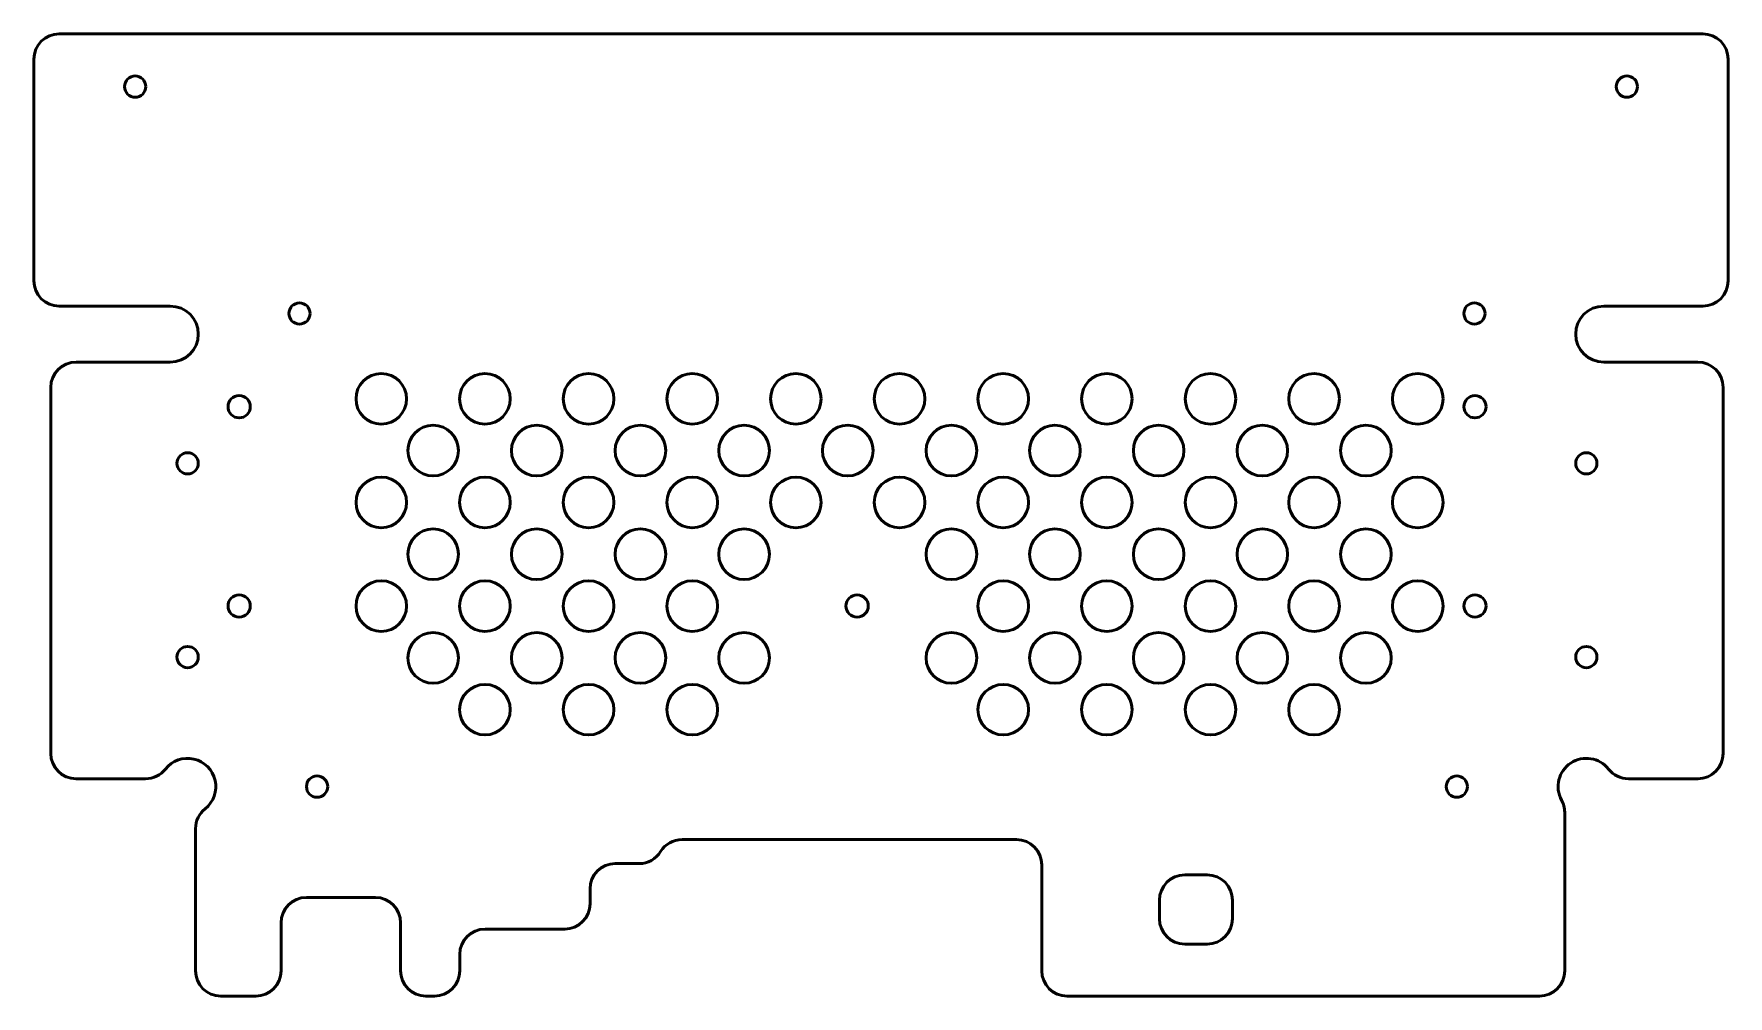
# Model space of a CAD drawing. Header units: inches. Extents: x -1.8 to 15, y -2.2 to 7.3.
import ezdxf

# ---------------------------------------------------------------- set-up
doc = ezdxf.new("R2010")
doc.units = ezdxf.units.IN
doc.header["$MEASUREMENT"] = 0
doc.layers.add('IV_INTERIOR_PROFILES', color=7, linetype='Continuous', lineweight=50)
doc.layers.add('IV_OUTER_PROFILE', color=7, linetype='Continuous', lineweight=50)

msp = doc.modelspace()

# ---------------------------------------------------------------- linework, layer by layer
at = {"layer": 'IV_INTERIOR_PROFILES'}
for p, q in [((9.589, -0.977), (9.811, -0.977)), ((9.339, -1.41), (9.339, -1.227)), ((10.061, -1.227), (10.061, -1.41)), ((9.811, -1.66), (9.589, -1.66))]:
    msp.add_line(p, q, dxfattribs=at)
for centre, radius in [((-0.776, 6.809), 0.105), ((13.956, 6.809), 0.105), ((0.847, 4.568), 0.105), ((12.451, 4.568), 0.105), ((1.655, 3.725), 0.25), ((2.678, 3.725), 0.25), ((3.702, 3.725), 0.25), ((4.726, 3.725), 0.25), ((5.749, 3.725), 0.25), ((6.773, 3.725), 0.25), ((7.797, 3.725), 0.25), ((8.82, 3.725), 0.25), ((9.844, 3.725), 0.25), ((10.867, 3.725), 0.25), ((11.891, 3.725), 0.25), ((0.251, 3.647), 0.11), ((12.456, 3.647), 0.11), ((2.167, 3.214), 0.25), ((3.19, 3.214), 0.25), ((4.214, 3.214), 0.25), ((5.238, 3.214), 0.25), ((6.261, 3.214), 0.25), ((7.285, 3.214), 0.25), ((8.308, 3.214), 0.25), ((9.332, 3.214), 0.25), ((10.356, 3.214), 0.25), ((11.379, 3.214), 0.25), ((-0.258, 3.088), 0.105), ((13.556, 3.088), 0.105), ((1.655, 2.702), 0.25), ((2.678, 2.702), 0.25), ((3.702, 2.702), 0.25), ((4.726, 2.702), 0.25), ((5.749, 2.702), 0.25), ((6.773, 2.702), 0.25), ((7.797, 2.702), 0.25), ((8.82, 2.702), 0.25), ((9.844, 2.702), 0.25), ((10.867, 2.702), 0.25), ((11.891, 2.702), 0.25), ((2.167, 2.19), 0.25), ((3.19, 2.19), 0.25), ((4.214, 2.19), 0.25), ((5.238, 2.19), 0.25), ((7.285, 2.19), 0.25), ((8.308, 2.19), 0.25), ((9.332, 2.19), 0.25), ((10.356, 2.19), 0.25), ((11.379, 2.19), 0.25), ((1.655, 1.678), 0.25), ((2.678, 1.678), 0.25), ((3.702, 1.678), 0.25), ((4.726, 1.678), 0.25), ((7.797, 1.678), 0.25), ((8.82, 1.678), 0.25), ((9.844, 1.678), 0.25), ((10.867, 1.678), 0.25), ((11.891, 1.678), 0.25), ((0.251, 1.679), 0.11), ((6.354, 1.679), 0.11), ((12.456, 1.679), 0.11), ((2.167, 1.166), 0.25), ((3.19, 1.166), 0.25), ((4.214, 1.166), 0.25), ((5.238, 1.166), 0.25), ((7.285, 1.166), 0.25), ((8.308, 1.166), 0.25), ((9.332, 1.166), 0.25), ((10.356, 1.166), 0.25), ((11.379, 1.166), 0.25), ((-0.258, 1.174), 0.105), ((13.556, 1.174), 0.105), ((2.678, 0.655), 0.25), ((3.702, 0.655), 0.25), ((4.726, 0.655), 0.25), ((7.797, 0.655), 0.25), ((8.82, 0.655), 0.25), ((9.844, 0.655), 0.25), ((10.867, 0.655), 0.25), ((12.277, -0.105), 0.105), ((1.021, -0.105), 0.105)]:
    msp.add_circle(centre, radius, dxfattribs=at)
for centre, start, end in [((9.589, -1.227), 90, 180), ((9.811, -1.227), 0, 90), ((9.589, -1.41), 180, 270), ((9.811, -1.41), 270, 360)]:
    msp.add_arc(centre, 0.25, start, end, dxfattribs=at)
at = {"layer": 'IV_OUTER_PROFILE'}
for p, q in [((-1.526, 7.33), (14.706, 7.33)), ((-1.776, 4.891), (-1.776, 7.08)), ((14.956, 7.08), (14.956, 4.891)), ((-0.43, 4.641), (-1.526, 4.641)), ((13.728, 4.641), (14.706, 4.641)), ((-0.43, 4.088), (-1.359, 4.088)), ((14.657, 4.088), (13.728, 4.088)), ((-1.609, 3.838), (-1.609, 0.223)), ((14.907, 0.223), (14.907, 3.838)), ((-0.673, -0.027), (-1.359, -0.027)), ((14.657, -0.027), (13.971, -0.027)), ((13.342, -1.924), (13.342, -0.358)), ((-0.18, -1.924), (-0.18, -0.52)), ((4.625, -0.629), (7.928, -0.629)), ((3.966, -0.865), (4.201, -0.865)), ((8.178, -0.879), (8.178, -1.924)), ((3.716, -1.262), (3.716, -1.115)), ((0.915, -1.2), (1.596, -1.2)), ((0.665, -1.924), (0.665, -1.45)), ((1.846, -1.45), (1.846, -1.924)), ((2.679, -1.512), (3.466, -1.512)), ((2.429, -1.924), (2.429, -1.762)), ((0.415, -2.174), (0.07, -2.174)), ((2.179, -2.174), (2.096, -2.174)), ((13.092, -2.174), (8.428, -2.174))]:
    msp.add_line(p, q, dxfattribs=at)
for centre, radius, start, end in [((-1.526, 7.08), 0.25, 90, 180), ((14.706, 7.08), 0.25, 0, 90), ((-1.526, 4.891), 0.25, 180, 270), ((14.706, 4.891), 0.25, 270, 0), ((-0.43, 4.364), 0.277, 270, 90), ((13.728, 4.364), 0.277, 90, 270), ((-1.359, 3.838), 0.25, 90, 180), ((14.657, 3.838), 0.25, 360, 90), ((-1.359, 0.223), 0.25, 180, 270), ((-0.258, -0.105), 0.279, 308.3108, 141.6892), ((13.556, -0.105), 0.279, 38.3108, 208.5993), ((14.657, 0.223), 0.25, 270, 0), ((-0.673, 0.223), 0.25, 270, 321.6892), ((13.971, 0.223), 0.25, 218.3108, 270), ((0.07, -0.52), 0.25, 128.3108, 180), ((13.092, -0.358), 0.25, 0, 28.5993), ((4.625, -0.879), 0.25, 90, 148.1593), ((7.928, -0.879), 0.25, 0, 90), ((4.201, -0.615), 0.25, 270, 328.1593), ((3.966, -1.115), 0.25, 90, 180), ((0.915, -1.45), 0.25, 90, 180), ((1.596, -1.45), 0.25, 360, 90), ((3.466, -1.262), 0.25, 270, 0), ((2.679, -1.762), 0.25, 90, 180), ((0.07, -1.924), 0.25, 180, 270), ((0.415, -1.924), 0.25, 270, 0), ((2.096, -1.924), 0.25, 180, 270), ((2.179, -1.924), 0.25, 270, 0), ((8.428, -1.924), 0.25, 180, 270), ((13.092, -1.924), 0.25, 270, 0)]:
    msp.add_arc(centre, radius, start, end, dxfattribs=at)

doc.saveas('drawing.dxf')
